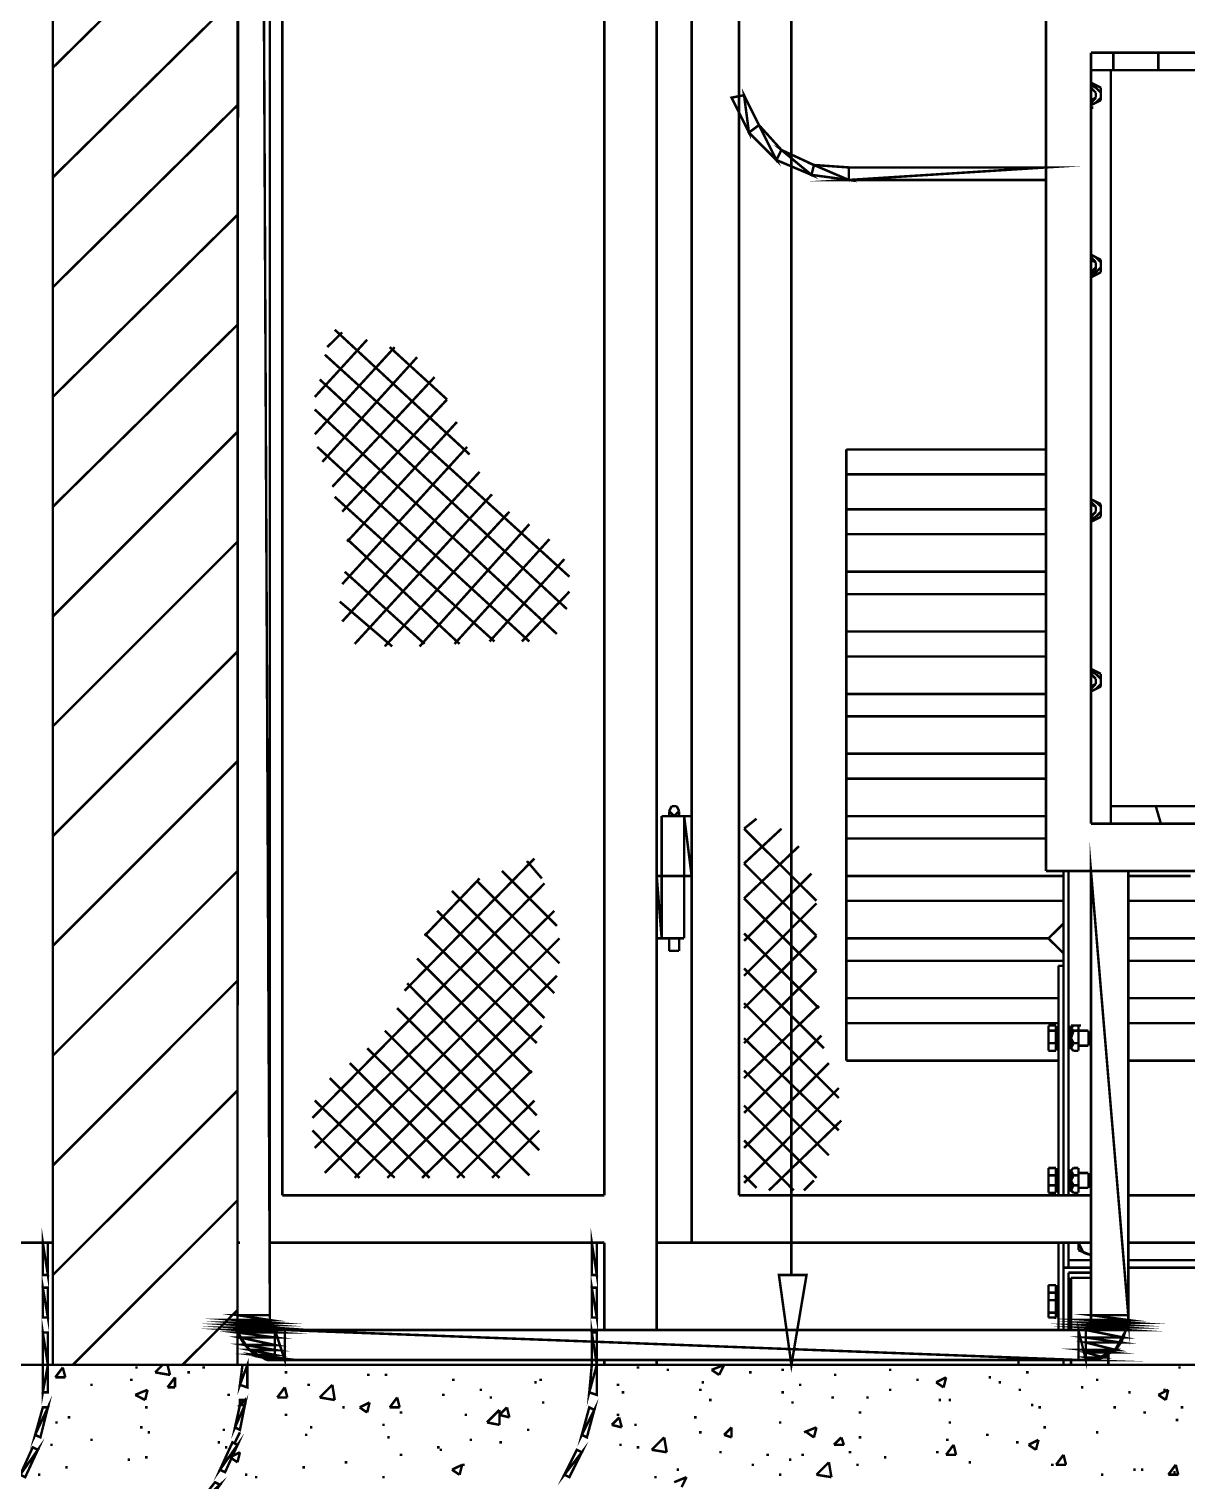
# Model space of a CAD drawing. Header units: metres. Extents: x -593 to 248, y 430 to 1024.
# Drawn here: x -242.23 to -222.55, y 566.38 to 591.05 of the extents above; entities that cross this region are included whole.
import ezdxf

# ---------------------------------------------------------------- set-up
doc = ezdxf.new("R2010")
doc.units = ezdxf.units.M
doc.header["$MEASUREMENT"] = 0
for name, color, linetype in [('C00-00-00-BLACK', 7, 'Continuous'), ('C00-00-FF', 5, 'Continuous'), ('C00-7E-FF', 150, 'Continuous'), ('C00-FF-00', 3, 'Continuous'), ('CC6-C8-CA', 254, 'Continuous'), ('CFF-00-00', 1, 'Continuous')]:
    doc.layers.add(name, color=color, linetype=linetype)

msp = doc.modelspace()

# ---------------------------------------------------------------- linework, layer by layer
at = {"layer": 'C00-00-00-BLACK', "const_width": 0.0423}
for points in [[(-241.823, 681.355), (-241.823, 568.349)], [(-238.685, 681.355), (-238.685, 568.349)], [(-238.685, 568.942), (-238.643, 680.762)], [(-238.134, 680.762), (-238.134, 569.111)], [(-238.685, 650.454), (-238.685, 568.349)], [(-231.56, 568.942), (-231.56, 605.692)], [(-230.967, 570.426), (-230.967, 605.692)], [(-232.451, 571.23), (-232.451, 604.93)], [(-230.161, 571.23), (-230.161, 604.93)], [(-237.923, 571.23), (-237.923, 596.579)], [(-241.823, 590.39), (-238.685, 593.484)], [(-241.823, 588.526), (-238.685, 591.618)], [(-224.945, 591.449), (-224.945, 576.741)], [(-224.18, 590.646), (-211.711, 590.646)], [(-224.18, 590.646), (-224.18, 577.546)], [(-223.8, 590.646), (-223.8, 590.349)], [(-223.035, 590.646), (-223.035, 590.349)], [(-224.18, 590.349), (-211.711, 590.349)], [(-223.843, 590.349), (-223.843, 577.546)], [(-224.011, 590.05), (-224.18, 590.134)], [(-224.096, 590.05), (-224.18, 590.092)], [(-224.096, 589.965), (-224.18, 590.05)], [(-224.096, 589.965), (-224.18, 590.05)], [(-224.18, 589.838), (-224.096, 589.881)], [(-224.18, 589.795), (-224.096, 589.881)], [(-224.011, 589.965), (-224.096, 590.05)], [(-224.096, 589.881), (-224.096, 589.965)], [(-224.096, 589.881), (-224.096, 589.965)], [(-224.096, 589.795), (-224.011, 589.881)], [(-224.011, 589.838), (-224.011, 590.05)], [(-224.011, 589.881), (-224.011, 589.965)], [(-241.823, 586.66), (-238.685, 589.754)], [(-224.18, 589.754), (-224.011, 589.838)], [(-224.18, 589.754), (-224.096, 589.795)], [(-224.18, 589.711), (-224.139, 589.711)], [(-241.823, 584.796), (-238.685, 587.888)], [(-224.096, 587.169), (-224.18, 587.212)], [(-224.011, 587.126), (-224.18, 587.212)], [(-224.096, 587.083), (-224.18, 587.169)], [(-224.096, 587.083), (-224.18, 587.126)], [(-224.011, 587.083), (-224.096, 587.169)], [(-224.011, 586.915), (-224.011, 587.126)], [(-224.18, 586.915), (-224.096, 586.999)], [(-224.18, 586.915), (-224.096, 586.957)], [(-224.18, 586.873), (-224.096, 586.915)], [(-224.18, 586.83), (-224.011, 586.915)], [(-224.096, 586.957), (-224.096, 587.083)], [(-224.096, 586.999), (-224.096, 587.083)], [(-224.096, 586.915), (-224.011, 586.999)], [(-224.011, 586.999), (-224.011, 587.083)], [(-241.823, 582.93), (-238.685, 586.023)], [(-237.159, 585.642), (-236.905, 585.895)], [(-234.74, 583.819), (-237.032, 585.938)], [(-237.371, 584.796), (-236.481, 585.769)], [(-237.371, 584.16), (-236.013, 585.642)], [(-237.243, 583.692), (-235.632, 585.472)], [(-233.044, 581.742), (-237.201, 585.515)], [(-235.123, 584.753), (-236.097, 585.642)], [(-233.086, 581.192), (-237.286, 585.092)], [(-237.073, 583.269), (-235.335, 585.133)], [(-236.905, 582.846), (-235.123, 584.753)], [(-233.256, 580.768), (-237.371, 584.583)], [(-241.823, 581.064), (-238.685, 584.203)], [(-236.82, 582.337), (-234.955, 584.371)], [(-233.725, 580.641), (-237.328, 583.946)], [(-236.905, 581.615), (-234.783, 583.946)], [(-224.945, 583.904), (-228.338, 583.904)], [(-228.338, 583.904), (-228.338, 573.519)], [(-236.905, 580.98), (-234.571, 583.523)], [(-234.317, 580.641), (-237.032, 583.099)], [(-236.693, 580.599), (-234.36, 583.142)], [(-224.096, 583.014), (-224.18, 583.057)], [(-224.011, 582.973), (-224.18, 583.057)], [(-224.096, 582.93), (-224.18, 583.014)], [(-224.096, 582.93), (-224.18, 582.973)], [(-224.011, 582.93), (-224.096, 583.014)], [(-224.011, 582.76), (-224.011, 582.973)], [(-236.182, 580.557), (-234.064, 582.846)], [(-224.18, 582.76), (-224.096, 582.846)], [(-224.18, 582.76), (-224.096, 582.846)], [(-224.18, 582.718), (-224.096, 582.76)], [(-224.18, 582.676), (-224.011, 582.76)], [(-224.096, 582.846), (-224.096, 582.93)], [(-224.096, 582.846), (-224.096, 582.93)], [(-224.096, 582.76), (-224.011, 582.846)], [(-224.011, 582.846), (-224.011, 582.93)], [(-235.589, 580.557), (-233.725, 582.634)], [(-241.823, 579.2), (-238.685, 582.337)], [(-234.91, 580.599), (-236.82, 582.38)], [(-234.996, 580.599), (-233.383, 582.38)], [(-234.401, 580.641), (-233.129, 582.041)], [(-235.505, 580.599), (-236.862, 581.826)], [(-233.851, 580.641), (-233.044, 581.488)], [(-236.055, 580.557), (-236.947, 581.319)], [(-241.823, 577.334), (-238.685, 580.471)], [(-224.011, 580.091), (-224.18, 580.175)], [(-224.096, 580.091), (-224.18, 580.134)], [(-224.096, 580.004), (-224.18, 580.091)], [(-224.096, 580.004), (-224.18, 580.091)], [(-224.011, 580.004), (-224.096, 580.091)], [(-224.096, 579.919), (-224.096, 580.004)], [(-224.096, 579.919), (-224.096, 580.004)], [(-224.011, 579.876), (-224.011, 580.091)], [(-224.011, 579.919), (-224.011, 580.004)], [(-224.18, 579.835), (-224.096, 579.919)], [(-224.18, 579.876), (-224.096, 579.919)], [(-224.18, 579.792), (-224.011, 579.876)], [(-224.18, 579.792), (-224.096, 579.835)], [(-224.096, 579.835), (-224.011, 579.919)], [(-241.823, 575.469), (-238.685, 578.607)], [(-231.306, 577.842), (-231.349, 577.757)], [(-231.349, 577.673), (-231.349, 577.757)], [(-231.349, 577.757), (-231.306, 577.716)], [(-231.263, 577.842), (-231.306, 577.842)], [(-231.221, 577.842), (-231.263, 577.842)], [(-231.179, 577.757), (-231.221, 577.842)], [(-231.221, 577.716), (-231.179, 577.757)], [(-231.179, 577.673), (-231.179, 577.757)], [(-223.843, 577.842), (-212.009, 577.842)], [(-222.992, 577.546), (-223.078, 577.842)], [(-231.476, 575.596), (-231.476, 577.673)], [(-231.476, 577.673), (-230.967, 577.673)], [(-231.306, 577.716), (-231.263, 577.673)], [(-231.263, 577.673), (-231.221, 577.716)], [(-231.094, 575.596), (-231.094, 577.673)], [(-231.094, 577.673), (-231.094, 576.657)], [(-230.967, 576.657), (-231.094, 577.673)], [(-231.094, 577.673), (-230.967, 577.673)], [(-230.967, 576.657), (-231.094, 577.673)], [(-230.967, 577.673), (-230.967, 576.657)], [(-230.076, 577.46), (-229.863, 577.63)], [(-224.18, 577.546), (-211.711, 577.546)], [(-230.076, 577.46), (-228.845, 576.234)], [(-230.076, 576.868), (-229.44, 577.46)], [(-230.076, 576.275), (-229.141, 577.164)], [(-235.844, 574.707), (-233.639, 576.953)], [(-233.512, 576.614), (-233.766, 576.91)], [(-230.076, 576.868), (-228.845, 575.639)], [(-241.823, 573.603), (-238.685, 576.741)], [(-237.412, 572.545), (-233.468, 576.53)], [(-235.505, 575.639), (-234.571, 576.614)], [(-233.213, 575.173), (-234.613, 576.571)], [(-233.256, 575.807), (-234.19, 576.741)], [(-231.56, 576.657), (-230.967, 576.657)], [(-231.56, 576.657), (-231.56, 575.596)], [(-231.476, 575.596), (-231.56, 576.657)], [(-231.56, 576.657), (-231.476, 576.657)], [(-231.476, 575.596), (-231.56, 576.657)], [(-231.476, 576.657), (-231.476, 575.596)], [(-231.094, 576.657), (-230.967, 576.657)], [(-230.076, 575.553), (-228.93, 576.698)], [(-224.945, 576.741), (-210.907, 576.741)], [(-224.646, 576.741), (-224.646, 571.23)], [(-224.562, 571.23), (-224.562, 576.741)], [(-223.546, 569.068), (-223.546, 576.741), (-224.18, 576.741), (-224.18, 569.068)], [(-222.485, 576.657), (-223.546, 576.657)], [(-233.299, 574.664), (-235.039, 576.402)], [(-230.076, 576.275), (-228.845, 575.045)], [(-237.371, 572.036), (-233.299, 576.065)], [(-233.468, 574.241), (-235.293, 576.065)], [(-230.076, 574.961), (-228.845, 576.191)], [(-224.902, 575.596), (-224.646, 575.85)], [(-237.201, 571.611), (-233.213, 575.596)], [(-233.598, 573.816), (-235.505, 575.68)], [(-231.56, 575.596), (-231.094, 575.596)], [(-231.56, 575.596), (-231.476, 575.596)], [(-231.349, 575.596), (-231.349, 575.384)], [(-231.179, 575.596), (-231.179, 575.384)], [(-230.076, 575.68), (-228.804, 574.411)], [(-230.076, 574.411), (-228.845, 575.639)], [(-224.646, 575.341), (-224.902, 575.596)], [(-231.349, 575.384), (-231.179, 575.384)], [(-233.682, 573.307), (-235.632, 575.257)], [(-230.076, 575.087), (-228.718, 573.73)], [(-230.076, 573.816), (-228.845, 575.045)], [(-224.646, 575.13), (-224.732, 575.13)], [(-224.732, 575.13), (-224.732, 571.23)], [(-241.823, 571.737), (-238.685, 574.877)], [(-236.693, 571.527), (-233.256, 574.961)], [(-233.598, 572.588), (-235.801, 574.834)], [(-233.555, 571.995), (-235.971, 574.411)], [(-230.076, 574.495), (-228.465, 572.884)], [(-230.076, 573.223), (-228.804, 574.452)], [(-236.14, 571.527), (-233.512, 574.115)], [(-224.902, 574.115), (-224.773, 574.115)], [(-224.902, 574.115), (-224.902, 573.73)], [(-224.902, 574.115), (-224.861, 574.115)], [(-224.902, 574.115), (-224.902, 574.072)], [(-224.902, 574.072), (-224.902, 574.029)], [(-224.773, 574.115), (-224.773, 573.687)], [(-224.773, 574.072), (-224.732, 574.072)], [(-224.519, 574.072), (-224.562, 574.072)], [(-224.477, 574.115), (-224.519, 574.072)], [(-224.477, 574.115), (-224.519, 574.115)], [(-224.519, 573.73), (-224.519, 574.115)], [(-224.519, 574.072), (-224.477, 574.029)], [(-224.393, 574.115), (-224.477, 574.115)], [(-224.393, 573.73), (-224.393, 574.115)], [(-224.393, 574.072), (-224.393, 574.115)], [(-224.393, 574.115), (-224.35, 574.115)], [(-224.393, 574.029), (-224.393, 574.072)], [(-233.725, 571.569), (-236.182, 574.029)], [(-230.076, 572.629), (-228.761, 573.945)], [(-230.076, 573.9), (-228.465, 572.333)], [(-224.773, 574.029), (-224.902, 574.029)], [(-224.902, 574.029), (-224.902, 573.9)], [(-224.902, 573.9), (-224.902, 573.816)], [(-224.773, 573.816), (-224.902, 573.816)], [(-224.902, 573.816), (-224.902, 573.73)], [(-224.477, 574.029), (-224.519, 573.9)], [(-224.519, 573.9), (-224.477, 573.816)], [(-224.477, 573.816), (-224.519, 573.73)], [(-224.477, 574.029), (-224.393, 574.029)], [(-224.477, 573.816), (-224.393, 573.816)], [(-224.393, 573.9), (-224.393, 574.029)], [(-224.393, 574.029), (-224.223, 574.029)], [(-224.393, 573.816), (-224.393, 573.9)], [(-224.393, 573.73), (-224.393, 573.816)], [(-224.223, 574.029), (-224.223, 573.773)], [(-234.232, 571.527), (-236.481, 573.73)], [(-224.902, 573.73), (-224.902, 573.687)], [(-224.902, 573.687), (-224.902, 573.73)], [(-224.902, 573.687), (-224.773, 573.687)], [(-224.773, 573.73), (-224.732, 573.73)], [(-224.519, 573.73), (-224.562, 573.73)], [(-224.519, 573.73), (-224.477, 573.687)], [(-224.477, 573.687), (-224.519, 573.73)], [(-224.393, 573.687), (-224.477, 573.687)], [(-224.393, 573.773), (-224.223, 573.773)], [(-224.393, 573.73), (-224.393, 573.687)], [(-224.393, 573.687), (-224.393, 573.73)], [(-234.824, 571.527), (-236.777, 573.477)], [(-235.548, 571.527), (-233.682, 573.35)], [(-230.076, 572.036), (-228.634, 573.477)], [(-230.076, 573.35), (-228.634, 571.91)], [(-224.732, 573.519), (-228.338, 573.519)], [(-223.546, 573.519), (-212.009, 573.519)], [(-235.42, 571.527), (-237.116, 573.223)], [(-241.823, 569.876), (-238.685, 573.011)], [(-236.013, 571.527), (-237.371, 572.841)], [(-234.955, 571.527), (-233.639, 572.841)], [(-230.076, 571.441), (-228.465, 573.054)], [(-230.076, 572.757), (-228.845, 571.527)], [(-236.609, 571.527), (-237.412, 572.333)], [(-234.36, 571.527), (-233.555, 572.333)], [(-229.653, 571.314), (-228.422, 572.502)], [(-230.076, 572.165), (-229.23, 571.314)], [(-224.902, 571.696), (-224.773, 571.696)], [(-224.902, 571.653), (-224.902, 571.696)], [(-224.902, 571.696), (-224.902, 571.653)], [(-224.902, 571.653), (-224.902, 571.569)], [(-224.902, 571.653), (-224.902, 571.314)], [(-224.773, 571.696), (-224.773, 571.273)], [(-224.773, 571.653), (-224.732, 571.653)], [(-224.519, 571.653), (-224.562, 571.653)], [(-224.477, 571.696), (-224.519, 571.653)], [(-224.477, 571.696), (-224.519, 571.653)], [(-224.519, 571.653), (-224.477, 571.569)], [(-224.519, 571.314), (-224.519, 571.653)], [(-224.393, 571.696), (-224.477, 571.696)], [(-224.393, 571.696), (-224.393, 571.653)], [(-224.393, 571.653), (-224.393, 571.696)], [(-224.393, 571.569), (-224.393, 571.653)], [(-224.393, 571.314), (-224.393, 571.653)], [(-224.393, 571.611), (-224.223, 571.611)], [(-224.223, 571.611), (-224.223, 571.357)], [(-230.076, 571.569), (-229.863, 571.357)], [(-229.057, 571.314), (-228.888, 571.484)], [(-224.773, 571.569), (-224.902, 571.569)], [(-224.902, 571.569), (-224.902, 571.484)], [(-224.902, 571.484), (-224.902, 571.4)], [(-224.773, 571.4), (-224.902, 571.4)], [(-224.902, 571.4), (-224.902, 571.314)], [(-224.477, 571.569), (-224.519, 571.484)], [(-224.519, 571.484), (-224.477, 571.4)], [(-224.477, 571.4), (-224.519, 571.314)], [(-224.477, 571.569), (-224.393, 571.569)], [(-224.477, 571.4), (-224.393, 571.4)], [(-224.393, 571.484), (-224.393, 571.569)], [(-224.393, 571.4), (-224.393, 571.484)], [(-224.393, 571.314), (-224.393, 571.4)], [(-224.393, 571.357), (-224.223, 571.357)], [(-241.484, 568.349), (-238.685, 571.145)], [(-237.923, 571.23), (-232.451, 571.23)], [(-230.161, 571.23), (-224.18, 571.23)], [(-224.902, 571.314), (-224.902, 571.273)], [(-224.902, 571.273), (-224.902, 571.314)], [(-224.902, 571.273), (-224.773, 571.273)], [(-224.773, 571.314), (-224.732, 571.314)], [(-224.519, 571.314), (-224.562, 571.314)], [(-224.477, 571.273), (-224.519, 571.314)], [(-224.519, 571.314), (-224.477, 571.273)], [(-224.393, 571.273), (-224.477, 571.273)], [(-224.393, 571.273), (-224.393, 571.314)], [(-224.393, 571.273), (-224.393, 571.314)], [(-223.546, 571.23), (-198.99, 571.23)], [(-241.823, 570.426), (-250.348, 570.426)], [(-238.685, 570.426), (-238.643, 570.426)], [(-238.685, 570.426), (-238.643, 570.426)], [(-238.134, 570.426), (-232.451, 570.426)], [(-232.451, 570.426), (-238.134, 570.426)], [(-232.451, 568.942), (-232.451, 570.426)], [(-231.56, 570.426), (-224.18, 570.426)], [(-224.18, 570.426), (-231.56, 570.426)], [(-224.732, 570.426), (-224.732, 568.942)], [(-224.646, 570.426), (-224.646, 568.942)], [(-224.562, 570.426), (-224.562, 570.002)], [(-224.393, 570.426), (-224.35, 570.341)], [(-224.393, 570.426), (-224.393, 570.299)], [(-223.546, 570.426), (-198.225, 570.426)], [(-198.225, 570.426), (-223.546, 570.426)], [(-224.562, 570.129), (-224.18, 570.129)], [(-224.393, 570.299), (-224.18, 570.215)], [(-224.35, 570.341), (-224.307, 570.256)], [(-224.307, 570.256), (-224.18, 570.215)], [(-223.546, 570.129), (-211.33, 570.129)], [(-224.646, 570.002), (-224.18, 570.002)], [(-224.562, 569.917), (-224.562, 568.942)], [(-224.562, 569.917), (-224.18, 569.917)], [(-223.546, 570.002), (-211.245, 570.002)], [(-224.902, 569.704), (-224.902, 569.661)], [(-224.902, 569.704), (-224.902, 569.661)], [(-224.902, 569.704), (-224.773, 569.704)], [(-224.902, 569.661), (-224.902, 569.534)], [(-224.902, 569.661), (-224.902, 569.577)], [(-224.773, 569.704), (-224.773, 569.28)], [(-224.773, 569.661), (-224.732, 569.661)], [(-224.519, 569.83), (-224.519, 568.942)], [(-224.519, 569.83), (-224.18, 569.83)], [(-224.902, 569.577), (-224.902, 569.491)], [(-224.902, 569.577), (-224.902, 569.534)], [(-224.902, 569.577), (-224.773, 569.577)], [(-224.902, 569.577), (-224.902, 569.534)], [(-224.773, 569.577), (-224.902, 569.577)], [(-224.902, 569.534), (-224.902, 569.154)], [(-224.902, 569.491), (-224.902, 569.45)], [(-224.902, 569.491), (-224.902, 569.322)], [(-224.773, 569.45), (-224.902, 569.45)], [(-224.902, 569.45), (-224.902, 569.365)], [(-224.902, 569.365), (-224.902, 569.238)], [(-224.773, 569.577), (-224.773, 569.154)], [(-224.773, 569.534), (-224.732, 569.534)], [(-239.62, 568.349), (-238.685, 569.28)], [(-224.902, 569.238), (-224.902, 569.195)], [(-224.773, 569.238), (-224.902, 569.238)], [(-224.902, 569.195), (-224.902, 569.154)], [(-224.902, 569.154), (-224.861, 569.154)], [(-224.902, 569.154), (-224.773, 569.154)], [(-224.773, 569.195), (-224.732, 569.195)], [(-224.18, 569.195), (-223.546, 569.195)], [(-238.685, 568.942), (-238.665, 568.878), (-238.49, 568.609), (-238.209, 568.444), (-238.134, 568.433)], [(-238.685, 568.942), (-238.685, 568.942), (-238.685, 568.899), (-238.685, 568.899)], [(-238.134, 569.111), (-238.134, 569.079), (-238.039, 568.984), (-238.008, 568.984)], [(-238.05, 568.942), (-238.05, 568.433)], [(-238.008, 568.942), (-224.266, 568.942)], [(-237.881, 568.942), (-237.881, 568.433)], [(-224.646, 568.942), (-224.732, 568.942)], [(-224.646, 568.942), (-224.562, 568.942)], [(-224.393, 568.942), (-224.35, 568.942)], [(-224.266, 568.942), (-224.256, 568.953), (-224.18, 569.039), (-224.18, 569.068)], [(-224.266, 568.942), (-224.223, 568.942)], [(-224.223, 568.433), (-224.107, 568.433), (-223.759, 568.624), (-223.558, 568.984), (-223.546, 569.068)], [(-224.18, 569.111), (-223.546, 569.111)], [(-224.223, 568.433), (-238.177, 568.433)], [(-232.451, 568.349), (-232.451, 568.433)], [(-231.56, 568.349), (-231.56, 568.433)], [(-225.411, 568.349), (-225.411, 568.433)], [(-225.411, 568.433), (-224.732, 568.433)], [(-224.646, 568.433), (-224.646, 568.349)], [(-224.519, 568.433), (-224.519, 568.349)], [(-223.884, 568.518), (-223.884, 568.349)], [(-191.992, 568.349), (-282.284, 568.349)], [(-241.781, 568.137), (-241.654, 568.306)], [(-241.781, 568.137), (-241.611, 568.137)], [(-241.611, 568.137), (-241.654, 568.306)], [(-240.68, 568.349), (-240.636, 568.349)], [(-240.423, 568.306), (-240.381, 568.306)], [(-240.084, 568.222), (-239.958, 568.349)], [(-240.084, 568.222), (-239.831, 568.179)], [(-239.831, 568.179), (-239.874, 568.349)], [(-239.874, 567.967), (-239.747, 568.137)], [(-239.747, 567.967), (-239.747, 568.137)], [(-239.535, 568.222), (-239.492, 568.222)], [(-239.281, 568.306), (-239.238, 568.306)], [(-237.881, 568.222), (-237.838, 568.222)], [(-236.481, 568.179), (-236.439, 568.179)], [(-236.182, 568.179), (-236.14, 568.179)], [(-231.899, 568.306), (-231.856, 568.306)], [(-231.39, 568.264), (-231.349, 568.264)], [(-231.306, 568.349), (-231.263, 568.349)], [(-230.628, 568.264), (-230.415, 568.349)], [(-230.628, 568.264), (-230.498, 568.179)], [(-230.498, 568.179), (-230.415, 568.349)], [(-229.992, 568.222), (-229.949, 568.222)], [(-229.44, 568.264), (-229.399, 568.264)], [(-228.549, 568.179), (-228.507, 568.179)], [(-227.615, 568.264), (-227.573, 568.264)], [(-226.811, 568.053), (-226.642, 568.137)], [(-226.684, 567.967), (-226.642, 568.137)], [(-225.919, 568.137), (-225.877, 568.137)], [(-225.284, 568.222), (-225.241, 568.222)], [(-224.266, 568.349), (-224.223, 568.349)], [(-222.696, 568.306), (-222.653, 568.306)], [(-241.188, 568.01), (-241.145, 568.01)], [(-240.509, 568.095), (-240.466, 568.095)], [(-240.423, 567.84), (-240.213, 567.926)], [(-240.254, 567.753), (-240.213, 567.926)], [(-239.874, 567.967), (-239.747, 567.967)], [(-238.008, 567.796), (-237.881, 567.967)], [(-237.838, 567.796), (-237.881, 567.967)], [(-237.498, 568.01), (-237.455, 568.01)], [(-237.286, 567.796), (-237.073, 568.01)], [(-237.032, 567.753), (-237.073, 568.01)], [(-235.039, 568.095), (-234.996, 568.095)], [(-234.571, 567.926), (-234.528, 567.926)], [(-233.639, 568.053), (-233.598, 568.053)], [(-233.555, 568.095), (-233.512, 568.095)], [(-232.241, 568.01), (-232.198, 568.01)], [(-232.155, 567.883), (-232.112, 567.883)], [(-230.84, 567.926), (-230.798, 567.926)], [(-230.798, 568.053), (-230.756, 568.053)], [(-229.44, 567.883), (-229.399, 567.883)], [(-229.141, 568.01), (-229.1, 568.01)], [(-227.615, 567.926), (-227.573, 567.926)], [(-227.15, 568.095), (-227.107, 568.095)], [(-226.811, 568.053), (-226.684, 567.967)], [(-225.75, 568.053), (-225.707, 568.053)], [(-225.411, 567.926), (-225.368, 567.926)], [(-224.35, 567.967), (-224.307, 567.967)], [(-224.096, 568.095), (-224.054, 568.095)], [(-223.546, 567.883), (-223.504, 567.883)], [(-223.035, 567.84), (-222.866, 567.926)], [(-222.951, 567.926), (-222.908, 567.926)], [(-222.908, 567.753), (-222.866, 567.926)], [(-240.423, 567.84), (-240.254, 567.753)], [(-238.855, 567.84), (-238.812, 567.84)], [(-238.008, 567.796), (-237.838, 567.796)], [(-237.286, 567.796), (-237.032, 567.753)], [(-236.609, 567.627), (-236.439, 567.711)], [(-236.481, 567.541), (-236.439, 567.711)], [(-236.097, 567.627), (-235.971, 567.796)], [(-235.928, 567.627), (-235.971, 567.796)], [(-235.209, 567.84), (-235.166, 567.84)], [(-234.401, 567.796), (-234.36, 567.796)], [(-233.512, 567.711), (-233.468, 567.711)], [(-230.671, 567.753), (-230.628, 567.753)], [(-229.271, 567.711), (-229.23, 567.711)], [(-228.591, 567.796), (-228.549, 567.796)], [(-227.999, 567.796), (-227.956, 567.796)], [(-226.768, 567.753), (-226.726, 567.753)], [(-226.599, 567.753), (-226.556, 567.753)], [(-225.2, 567.668), (-225.157, 567.668)], [(-223.035, 567.84), (-222.908, 567.753)], [(-241.57, 567.457), (-241.527, 567.457)], [(-240.254, 567.627), (-240.213, 567.627)], [(-237.881, 567.5), (-237.838, 567.5)], [(-236.905, 567.627), (-236.862, 567.627)], [(-236.609, 567.627), (-236.481, 567.541)], [(-236.097, 567.627), (-235.928, 567.627)], [(-235.928, 567.541), (-235.885, 567.541)], [(-234.824, 567.5), (-234.783, 567.5)], [(-234.444, 567.372), (-234.232, 567.584)], [(-234.232, 567.5), (-234.105, 567.627)], [(-234.232, 567.33), (-234.232, 567.584)], [(-234.232, 567.5), (-234.064, 567.457)], [(-234.064, 567.457), (-234.105, 567.627)], [(-232.324, 567.33), (-232.198, 567.457)], [(-232.241, 567.5), (-232.198, 567.5)], [(-232.155, 567.288), (-232.198, 567.457)], [(-230.924, 567.457), (-230.883, 567.457)], [(-228.126, 567.541), (-228.083, 567.541)], [(-225.072, 567.627), (-225.03, 567.627)], [(-223.8, 567.627), (-223.757, 567.627)], [(-223.289, 567.541), (-223.247, 567.541)], [(-222.739, 567.414), (-222.696, 567.414)], [(-222.653, 567.627), (-222.612, 567.627)], [(-241.781, 567.372), (-241.738, 567.372)], [(-240.339, 567.288), (-240.297, 567.288)], [(-240.213, 567.204), (-240.17, 567.204)], [(-238.939, 567.245), (-238.896, 567.245)], [(-237.539, 567.161), (-237.498, 567.161)], [(-237.539, 567.161), (-237.498, 567.161)], [(-237.455, 567.288), (-237.412, 567.288)], [(-236.224, 567.33), (-236.182, 567.33)], [(-234.444, 567.372), (-234.232, 567.33)], [(-233.766, 567.245), (-233.725, 567.245)], [(-232.324, 567.33), (-232.155, 567.288)], [(-231.941, 567.33), (-231.899, 567.33)], [(-230.84, 567.204), (-230.798, 567.204)], [(-230.415, 567.161), (-230.288, 567.288)], [(-230.415, 567.161), (-230.288, 567.118)], [(-230.288, 567.118), (-230.288, 567.288)], [(-229.483, 567.372), (-229.44, 567.372)], [(-229.057, 567.204), (-228.845, 567.288)], [(-229.014, 567.204), (-228.888, 567.118)], [(-228.888, 567.118), (-228.845, 567.288)], [(-226.599, 567.372), (-226.556, 567.372)], [(-225.961, 567.161), (-225.919, 567.161)], [(-224.988, 567.288), (-224.945, 567.288)], [(-224.096, 567.204), (-224.054, 567.204)], [(-241.866, 566.991), (-241.823, 566.991)], [(-241.188, 567.075), (-241.145, 567.075)], [(-239.024, 567.034), (-238.982, 567.034)], [(-238.896, 566.949), (-238.855, 566.949)], [(-236.14, 567.118), (-236.097, 567.118)], [(-235.293, 566.949), (-235.251, 566.949)], [(-235.251, 566.907), (-235.209, 566.907)], [(-234.74, 567.075), (-234.698, 567.075)], [(-234.232, 567.034), (-234.19, 567.034)], [(-232.198, 566.991), (-232.155, 566.991)], [(-231.899, 566.949), (-231.856, 566.949)], [(-231.645, 566.907), (-231.433, 567.118)], [(-231.645, 566.907), (-231.39, 566.865)], [(-231.39, 566.865), (-231.433, 567.118)], [(-228.549, 566.991), (-228.422, 567.118)], [(-228.549, 566.991), (-228.379, 566.991)], [(-228.379, 566.991), (-228.422, 567.118)], [(-228.126, 567.118), (-228.083, 567.118)], [(-226.642, 567.075), (-226.599, 567.075)], [(-226.642, 566.822), (-226.515, 566.991)], [(-226.472, 566.822), (-226.515, 566.991)], [(-225.454, 567.034), (-225.411, 567.034)], [(-225.241, 566.991), (-225.072, 567.075)], [(-225.241, 566.991), (-225.115, 566.907)], [(-225.115, 566.907), (-225.072, 567.075)], [(-240.55, 566.738), (-240.509, 566.738)], [(-240.254, 566.779), (-240.213, 566.779)], [(-238.812, 566.779), (-238.643, 566.865)], [(-238.812, 566.779), (-238.685, 566.695)], [(-238.685, 566.695), (-238.643, 566.865)], [(-236.862, 566.695), (-236.82, 566.695)], [(-235.928, 566.822), (-235.885, 566.822)], [(-235.039, 566.568), (-234.867, 566.652)], [(-234.91, 566.483), (-234.867, 566.652)], [(-234.867, 566.652), (-234.824, 566.652)], [(-230.498, 566.865), (-230.457, 566.865)], [(-229.949, 566.652), (-229.906, 566.652)], [(-229.695, 566.822), (-229.653, 566.822)], [(-229.314, 566.738), (-229.271, 566.738)], [(-229.1, 566.822), (-229.057, 566.822)], [(-228.845, 566.483), (-228.634, 566.695)], [(-228.591, 566.442), (-228.634, 566.695)], [(-228.295, 566.865), (-228.252, 566.865)], [(-228.168, 566.652), (-228.126, 566.652)], [(-227.7, 566.779), (-227.657, 566.779)], [(-226.811, 566.865), (-226.768, 566.865)], [(-226.642, 566.822), (-226.472, 566.822)], [(-226.258, 566.695), (-226.216, 566.695)], [(-224.861, 566.652), (-224.816, 566.652)], [(-224.773, 566.652), (-224.646, 566.822)], [(-224.773, 566.652), (-224.605, 566.652)], [(-224.605, 566.652), (-224.646, 566.822)], [(-222.866, 566.483), (-222.739, 566.652)], [(-222.696, 566.483), (-222.739, 566.652)], [(-242.077, 566.483), (-242.034, 566.483)], [(-241.611, 566.61), (-241.57, 566.61)], [(-238.559, 566.483), (-238.516, 566.483)], [(-238.389, 566.442), (-238.346, 566.442)], [(-237.582, 566.61), (-237.539, 566.61)], [(-236.224, 566.442), (-236.182, 566.442)], [(-235.039, 566.568), (-234.91, 566.483)], [(-231.602, 566.442), (-231.56, 566.442)], [(-231.263, 566.356), (-231.053, 566.442)], [(-231.221, 566.568), (-231.179, 566.568)], [(-231.137, 566.272), (-231.053, 566.442)], [(-229.483, 566.483), (-229.44, 566.483)], [(-228.845, 566.483), (-228.591, 566.442)], [(-224.011, 566.483), (-223.97, 566.483)], [(-223.461, 566.568), (-223.418, 566.568)], [(-223.331, 566.568), (-223.289, 566.568)], [(-222.866, 566.483), (-222.696, 566.483)], [(-222.781, 566.526), (-222.739, 566.526)]]:
    msp.add_lwpolyline(points, dxfattribs=at)
at = {"layer": 'C00-00-FF', "const_width": 0.0423}
msp.add_lwpolyline([(-238.643, 567.204), (-238.727, 567.034)], dxfattribs=at)
at = {"layer": 'C00-7E-FF', "const_width": 0.0423}
for points in [[(-229.271, 569.876), (-229.271, 593.484)], [(-229.736, 568.349), (-229.695, 568.349)]]:
    msp.add_lwpolyline(points, dxfattribs=at)
msp.add_lwpolyline([(-229.483, 569.876), (-229.014, 569.876), (-229.271, 568.349), (-229.483, 569.876)], close=True, dxfattribs=at)
at = {"layer": 'C00-7E-FF'}
msp.add_lwpolyline([(-229.483, 569.876), (-229.014, 569.876), (-229.271, 568.349), (-229.483, 569.876)], close=True, dxfattribs=at)
at = {"layer": 'C00-FF-00', "const_width": 0.0423}
for points in [[(-224.945, 583.48), (-228.338, 583.48)], [(-224.945, 582.887), (-228.338, 582.887)], [(-224.945, 582.464), (-228.338, 582.464)], [(-224.945, 581.826), (-228.338, 581.826)], [(-224.945, 581.446), (-228.338, 581.446)], [(-224.945, 580.81), (-228.338, 580.81)], [(-224.945, 580.387), (-228.338, 580.387)], [(-224.945, 579.749), (-228.338, 579.749)], [(-224.945, 579.369), (-228.338, 579.369)], [(-228.338, 578.734), (-224.945, 578.734)], [(-224.945, 578.311), (-228.338, 578.311)], [(-224.945, 577.673), (-228.338, 577.673)], [(-224.945, 577.292), (-228.338, 577.292)], [(-224.646, 576.657), (-228.338, 576.657)], [(-224.646, 576.234), (-228.338, 576.234)], [(-212.009, 576.234), (-223.546, 576.234)], [(-224.902, 575.596), (-228.338, 575.596)], [(-212.009, 575.596), (-223.546, 575.596)], [(-224.646, 575.214), (-228.338, 575.214)], [(-212.009, 575.214), (-223.546, 575.214)], [(-224.732, 574.58), (-228.338, 574.58)], [(-212.009, 574.58), (-223.546, 574.58)], [(-224.732, 574.156), (-228.338, 574.156)], [(-212.009, 574.156), (-223.546, 574.156)], [(-241.993, 570.426), (-241.907, 570.426)], [(-232.663, 570.426), (-232.578, 570.426)], [(-238.77, 567.034), (-238.685, 566.991)]]:
    msp.add_lwpolyline(points, dxfattribs=at)
for points in [[(-241.993, 569.876), (-241.907, 569.876), (-241.993, 570.426), (-241.993, 569.876)], [(-232.663, 569.876), (-232.578, 569.876), (-232.663, 570.426), (-232.663, 569.876)], [(-241.907, 569.876), (-241.993, 570.426), (-241.907, 570.426), (-241.907, 569.876)], [(-232.578, 569.876), (-232.663, 570.426), (-232.578, 570.426), (-232.578, 569.876)], [(-241.993, 569.154), (-241.907, 569.154), (-241.993, 569.661), (-241.993, 569.154)], [(-232.663, 569.154), (-232.578, 569.154), (-232.663, 569.661), (-232.663, 569.154)], [(-241.907, 569.154), (-241.993, 569.661), (-241.907, 569.661), (-241.907, 569.154)], [(-232.578, 569.154), (-232.663, 569.661), (-232.578, 569.661), (-232.578, 569.154)], [(-241.993, 568.349), (-241.907, 568.349), (-241.993, 568.899), (-241.993, 568.349)], [(-232.663, 568.349), (-232.578, 568.349), (-232.663, 568.899), (-232.663, 568.349)], [(-241.907, 568.349), (-241.993, 568.899), (-241.907, 568.899), (-241.907, 568.349)], [(-232.578, 568.349), (-232.663, 568.899), (-232.578, 568.899), (-232.578, 568.349)], [(-241.907, 567.883), (-241.993, 567.883), (-241.907, 568.349), (-241.907, 567.883)], [(-238.516, 567.967), (-238.643, 568.01), (-238.516, 568.349), (-238.516, 567.967)], [(-232.578, 567.84), (-232.706, 567.883), (-232.578, 568.349), (-232.578, 567.84)], [(-241.993, 567.883), (-241.907, 568.349), (-241.993, 568.349), (-241.993, 567.883)], [(-238.643, 568.01), (-238.516, 568.349), (-238.6, 568.349), (-238.643, 568.01)], [(-232.706, 567.883), (-232.578, 568.349), (-232.663, 568.349), (-232.706, 567.883)], [(-242.034, 567.118), (-242.123, 567.161), (-241.907, 567.627), (-242.034, 567.118)], [(-238.727, 567.288), (-238.559, 567.668), (-238.643, 567.668), (-238.727, 567.288)], [(-238.643, 567.245), (-238.727, 567.288), (-238.559, 567.668), (-238.643, 567.245)], [(-238.559, 567.668), (-238.643, 567.668), (-238.559, 567.753), (-238.559, 567.668)], [(-238.643, 567.668), (-238.559, 567.753), (-238.643, 567.753), (-238.643, 567.668)], [(-232.833, 567.161), (-232.621, 567.584), (-232.706, 567.627), (-232.833, 567.161)], [(-232.747, 567.118), (-232.833, 567.161), (-232.621, 567.584), (-232.747, 567.118)], [(-242.123, 567.161), (-241.907, 567.627), (-241.993, 567.627), (-242.123, 567.161)], [(-238.896, 566.526), (-238.982, 566.568), (-238.683, 566.991), (-238.896, 566.526)], [(-242.376, 566.483), (-242.077, 566.907), (-242.165, 566.949), (-242.376, 566.483)], [(-242.292, 566.442), (-242.376, 566.483), (-242.077, 566.907), (-242.292, 566.442)], [(-238.982, 566.568), (-238.683, 566.991), (-238.77, 567.034), (-238.982, 566.568)], [(-233.129, 566.483), (-232.833, 566.865), (-232.917, 566.907), (-233.129, 566.483)], [(-233.044, 566.442), (-233.129, 566.483), (-232.833, 566.865), (-233.044, 566.442)], [(-239.281, 565.89), (-239.365, 565.976), (-238.982, 566.313), (-239.281, 565.89)], [(-239.365, 565.976), (-238.982, 566.313), (-239.066, 566.356), (-239.365, 565.976)]]:
    msp.add_lwpolyline(points, close=True, dxfattribs=at)
at = {"layer": 'C00-FF-00'}
for points in [[(-241.993, 569.876), (-241.907, 569.876), (-241.993, 570.426), (-241.993, 569.876)], [(-241.907, 569.876), (-241.993, 570.426), (-241.907, 570.426), (-241.907, 569.876)], [(-232.663, 569.876), (-232.578, 569.876), (-232.663, 570.426), (-232.663, 569.876)], [(-232.578, 569.876), (-232.663, 570.426), (-232.578, 570.426), (-232.578, 569.876)], [(-241.993, 569.154), (-241.907, 569.154), (-241.993, 569.661), (-241.993, 569.154)], [(-241.907, 569.154), (-241.993, 569.661), (-241.907, 569.661), (-241.907, 569.154)], [(-232.663, 569.154), (-232.578, 569.154), (-232.663, 569.661), (-232.663, 569.154)], [(-232.578, 569.154), (-232.663, 569.661), (-232.578, 569.661), (-232.578, 569.154)], [(-241.993, 568.349), (-241.907, 568.349), (-241.993, 568.899), (-241.993, 568.349)], [(-241.907, 568.349), (-241.993, 568.899), (-241.907, 568.899), (-241.907, 568.349)], [(-232.663, 568.349), (-232.578, 568.349), (-232.663, 568.899), (-232.663, 568.349)], [(-232.578, 568.349), (-232.663, 568.899), (-232.578, 568.899), (-232.578, 568.349)], [(-241.907, 567.883), (-241.993, 567.883), (-241.907, 568.349), (-241.907, 567.883)], [(-241.993, 567.883), (-241.907, 568.349), (-241.993, 568.349), (-241.993, 567.883)], [(-238.516, 567.967), (-238.643, 568.01), (-238.516, 568.349), (-238.516, 567.967)], [(-238.643, 568.01), (-238.516, 568.349), (-238.6, 568.349), (-238.643, 568.01)], [(-232.578, 567.84), (-232.706, 567.883), (-232.578, 568.349), (-232.578, 567.84)], [(-232.706, 567.883), (-232.578, 568.349), (-232.663, 568.349), (-232.706, 567.883)], [(-238.643, 567.245), (-238.727, 567.288), (-238.559, 567.668), (-238.643, 567.245)], [(-238.727, 567.288), (-238.559, 567.668), (-238.643, 567.668), (-238.727, 567.288)], [(-238.559, 567.668), (-238.643, 567.668), (-238.559, 567.753), (-238.559, 567.668)], [(-238.643, 567.668), (-238.559, 567.753), (-238.643, 567.753), (-238.643, 567.668)], [(-242.034, 567.118), (-242.123, 567.161), (-241.907, 567.627), (-242.034, 567.118)], [(-242.123, 567.161), (-241.907, 567.627), (-241.993, 567.627), (-242.123, 567.161)], [(-232.833, 567.161), (-232.621, 567.584), (-232.706, 567.627), (-232.833, 567.161)], [(-232.747, 567.118), (-232.833, 567.161), (-232.621, 567.584), (-232.747, 567.118)], [(-242.376, 566.483), (-242.077, 566.907), (-242.165, 566.949), (-242.376, 566.483)], [(-238.982, 566.568), (-238.683, 566.991), (-238.77, 567.034), (-238.982, 566.568)], [(-238.896, 566.526), (-238.982, 566.568), (-238.683, 566.991), (-238.896, 566.526)], [(-242.292, 566.442), (-242.376, 566.483), (-242.077, 566.907), (-242.292, 566.442)], [(-233.129, 566.483), (-232.833, 566.865), (-232.917, 566.907), (-233.129, 566.483)], [(-233.044, 566.442), (-233.129, 566.483), (-232.833, 566.865), (-233.044, 566.442)]]:
    msp.add_lwpolyline(points, close=True, dxfattribs=at)
at = {"layer": 'CC6-C8-CA', "const_width": 0.0423}
for points in [[(-238.643, 680.762), (-238.134, 569.195), (-238.685, 569.195), (-238.643, 680.762)], [(-238.134, 680.762), (-238.643, 680.762), (-238.134, 569.195), (-238.134, 680.762)], [(-224.18, 576.741), (-223.546, 569.195), (-224.18, 569.195), (-224.18, 576.741)], [(-223.546, 576.741), (-224.18, 576.741), (-223.546, 569.195), (-223.546, 576.741)], [(-238.134, 569.195), (-238.685, 569.195), (-238.134, 569.111), (-238.134, 569.195)], [(-238.685, 569.195), (-238.134, 569.111), (-238.685, 569.111), (-238.685, 569.195)], [(-223.546, 569.195), (-224.18, 569.195), (-223.546, 569.111), (-223.546, 569.195)], [(-224.18, 569.195), (-223.546, 569.111), (-224.18, 569.111), (-224.18, 569.195)], [(-238.05, 568.984), (-238.685, 568.984), (-238.05, 568.942), (-238.05, 568.984)], [(-238.05, 568.942), (-238.685, 568.942), (-238.05, 568.899), (-238.05, 568.942)], [(-238.134, 569.026), (-238.685, 569.026), (-238.093, 568.984), (-238.134, 569.026)], [(-238.134, 569.068), (-238.685, 569.068), (-238.134, 569.026), (-238.134, 569.068)], [(-238.134, 569.111), (-238.685, 569.111), (-238.134, 569.068), (-238.134, 569.111)], [(-238.05, 568.899), (-238.685, 568.899), (-238.05, 568.815), (-238.05, 568.899)], [(-224.393, 568.942), (-237.881, 568.942), (-224.393, 568.433), (-224.393, 568.942)], [(-238.685, 568.899), (-238.05, 568.815), (-238.643, 568.815), (-238.685, 568.899)], [(-238.685, 569.111), (-238.134, 569.068), (-238.685, 569.068), (-238.685, 569.111)], [(-238.685, 569.068), (-238.134, 569.026), (-238.685, 569.026), (-238.685, 569.068)], [(-238.685, 569.026), (-238.093, 568.984), (-238.685, 568.984), (-238.685, 569.026)], [(-238.134, 569.026), (-238.685, 569.026), (-238.134, 569.026)], [(-238.685, 569.026), (-238.134, 569.026), (-238.093, 569.026), (-238.685, 569.026)], [(-238.685, 568.984), (-238.05, 568.942), (-238.685, 568.942), (-238.685, 568.984)], [(-238.093, 568.984), (-238.685, 568.984), (-238.093, 568.984)], [(-238.685, 568.984), (-238.093, 568.984), (-238.05, 568.984), (-238.685, 568.984)], [(-238.05, 568.984), (-238.008, 568.984), (-238.685, 568.984), (-238.05, 568.984)], [(-238.05, 568.984), (-238.685, 568.984), (-238.093, 568.984), (-238.05, 568.984)], [(-238.685, 568.942), (-238.05, 568.899), (-238.685, 568.899), (-238.685, 568.942)], [(-238.05, 568.942), (-238.685, 568.942), (-238.05, 568.942)], [(-238.685, 568.942), (-238.05, 568.942), (-238.008, 568.942), (-238.685, 568.942)], [(-237.881, 568.942), (-238.05, 568.942), (-237.881, 568.433), (-237.881, 568.942)], [(-238.05, 568.942), (-237.881, 568.433), (-238.05, 568.433), (-238.05, 568.942)], [(-238.05, 568.942), (-238.008, 568.942), (-237.966, 568.942), (-238.05, 568.942)], [(-237.881, 568.942), (-224.393, 568.433), (-237.881, 568.433), (-237.881, 568.942)], [(-237.881, 568.942), (-224.732, 568.942), (-224.689, 568.942), (-237.881, 568.942)], [(-224.732, 568.942), (-224.689, 568.942), (-237.881, 568.942), (-224.732, 568.942)], [(-237.881, 568.942), (-224.393, 568.942), (-224.35, 568.942), (-237.881, 568.942)], [(-224.393, 568.942), (-224.35, 568.942), (-237.881, 568.942), (-224.393, 568.942)], [(-223.588, 569.026), (-224.223, 569.026), (-223.588, 568.984), (-223.588, 569.026)], [(-223.588, 568.984), (-224.223, 568.984), (-223.588, 568.942), (-223.588, 568.984)], [(-223.546, 569.111), (-224.18, 569.111), (-223.546, 569.068), (-223.546, 569.111)], [(-223.546, 569.068), (-224.18, 569.068), (-223.588, 569.026), (-223.546, 569.068)], [(-224.519, 568.942), (-224.393, 568.942), (-224.35, 568.942), (-224.519, 568.942)], [(-224.393, 568.942), (-224.35, 568.942), (-224.519, 568.942), (-224.393, 568.942)], [(-223.588, 568.942), (-224.266, 568.942), (-223.631, 568.815), (-223.588, 568.942)], [(-224.266, 568.942), (-224.393, 568.942), (-224.266, 568.433), (-224.266, 568.942)], [(-224.393, 568.942), (-224.266, 568.433), (-224.393, 568.433), (-224.393, 568.942)], [(-224.393, 568.942), (-224.266, 568.942), (-224.223, 568.942), (-224.393, 568.942)], [(-224.266, 568.942), (-224.223, 568.942), (-224.393, 568.942), (-224.266, 568.942)], [(-224.393, 568.942), (-224.266, 568.942), (-224.223, 568.942), (-224.393, 568.942)], [(-224.266, 568.942), (-224.223, 568.942), (-224.393, 568.942), (-224.266, 568.942)], [(-224.223, 568.984), (-223.588, 568.942), (-224.266, 568.942), (-224.223, 568.984)], [(-224.266, 568.942), (-223.631, 568.815), (-224.266, 568.815), (-224.266, 568.942)], [(-223.588, 568.942), (-224.266, 568.942), (-223.588, 568.942)], [(-224.266, 568.942), (-223.588, 568.942), (-223.546, 568.942), (-224.266, 568.942)], [(-224.266, 568.942), (-223.588, 568.942), (-223.546, 568.942), (-224.266, 568.942)], [(-223.588, 568.942), (-223.546, 568.942), (-224.266, 568.942), (-223.588, 568.942)], [(-224.18, 569.068), (-223.588, 569.026), (-224.223, 569.026), (-224.18, 569.068)], [(-224.223, 569.026), (-223.588, 568.984), (-224.223, 568.984), (-224.223, 569.026)], [(-223.588, 569.026), (-224.223, 569.026), (-223.588, 569.026)], [(-224.223, 569.026), (-223.588, 569.026), (-223.546, 569.026), (-224.223, 569.026)], [(-223.588, 568.984), (-224.223, 568.984), (-223.588, 568.984)], [(-224.223, 568.984), (-223.588, 568.984), (-223.546, 568.984), (-224.223, 568.984)], [(-224.18, 569.111), (-223.546, 569.068), (-224.18, 569.068), (-224.18, 569.111)], [(-223.546, 569.068), (-224.18, 569.068), (-223.546, 569.068)], [(-224.18, 569.068), (-223.546, 569.068), (-223.504, 569.068), (-224.18, 569.068)], [(-238.05, 568.815), (-238.643, 568.815), (-238.05, 568.688), (-238.05, 568.815)], [(-238.05, 568.688), (-238.559, 568.688), (-238.05, 568.603), (-238.05, 568.688)], [(-238.643, 568.815), (-238.05, 568.688), (-238.559, 568.688), (-238.643, 568.815)], [(-238.559, 568.688), (-238.05, 568.603), (-238.473, 568.603), (-238.559, 568.688)], [(-223.631, 568.815), (-224.266, 568.815), (-223.673, 568.729), (-223.631, 568.815)], [(-223.673, 568.729), (-224.266, 568.729), (-223.757, 568.603), (-223.673, 568.729)], [(-224.266, 568.815), (-223.673, 568.729), (-224.266, 568.729), (-224.266, 568.815)], [(-224.266, 568.729), (-223.757, 568.603), (-224.266, 568.603), (-224.266, 568.729)], [(-238.05, 568.518), (-238.389, 568.518), (-238.05, 568.476), (-238.05, 568.518)], [(-238.05, 568.603), (-238.473, 568.603), (-238.05, 568.518), (-238.05, 568.603)], [(-238.389, 568.518), (-238.05, 568.476), (-238.262, 568.476), (-238.389, 568.518)], [(-238.473, 568.603), (-238.05, 568.518), (-238.389, 568.518), (-238.473, 568.603)], [(-238.05, 568.476), (-238.262, 568.476), (-238.05, 568.433), (-238.05, 568.476)], [(-238.262, 568.476), (-238.05, 568.433), (-238.177, 568.433), (-238.262, 568.476)], [(-237.881, 568.433), (-224.393, 568.433), (-224.35, 568.433), (-237.881, 568.433)], [(-224.393, 568.433), (-224.35, 568.433), (-237.881, 568.433), (-224.393, 568.433)], [(-223.757, 568.603), (-224.266, 568.603), (-223.843, 568.561), (-223.757, 568.603)], [(-223.97, 568.476), (-224.266, 568.476), (-224.096, 568.433), (-223.97, 568.476)], [(-223.843, 568.561), (-224.266, 568.561), (-223.97, 568.476), (-223.843, 568.561)], [(-224.393, 568.433), (-224.266, 568.433), (-224.223, 568.433), (-224.393, 568.433)], [(-224.266, 568.433), (-224.223, 568.433), (-224.393, 568.433), (-224.266, 568.433)], [(-224.266, 568.603), (-223.843, 568.561), (-224.266, 568.561), (-224.266, 568.603)], [(-224.266, 568.561), (-223.97, 568.476), (-224.266, 568.476), (-224.266, 568.561)], [(-224.266, 568.476), (-224.096, 568.433), (-224.266, 568.433), (-224.266, 568.476)], [(-224.223, 568.433), (-224.18, 568.433), (-224.266, 568.433), (-224.223, 568.433)], [(-224.223, 568.433), (-224.266, 568.433), (-224.096, 568.433), (-224.223, 568.433)]]:
    msp.add_lwpolyline(points, close=True, dxfattribs=at)
at = {"layer": 'CC6-C8-CA'}
for points in [[(-238.643, 680.762), (-238.134, 569.195), (-238.685, 569.195), (-238.643, 680.762)], [(-238.134, 680.762), (-238.643, 680.762), (-238.134, 569.195), (-238.134, 680.762)], [(-223.546, 576.741), (-224.18, 576.741), (-223.546, 569.195), (-223.546, 576.741)], [(-224.18, 576.741), (-223.546, 569.195), (-224.18, 569.195), (-224.18, 576.741)], [(-238.134, 569.195), (-238.685, 569.195), (-238.134, 569.111), (-238.134, 569.195)], [(-238.685, 569.195), (-238.134, 569.111), (-238.685, 569.111), (-238.685, 569.195)], [(-223.546, 569.195), (-224.18, 569.195), (-223.546, 569.111), (-223.546, 569.195)], [(-224.18, 569.195), (-223.546, 569.111), (-224.18, 569.111), (-224.18, 569.195)], [(-238.134, 569.111), (-238.685, 569.111), (-238.134, 569.068), (-238.134, 569.111)], [(-238.685, 569.111), (-238.134, 569.068), (-238.685, 569.068), (-238.685, 569.111)], [(-238.134, 569.068), (-238.685, 569.068), (-238.134, 569.026), (-238.134, 569.068)], [(-238.685, 569.068), (-238.134, 569.026), (-238.685, 569.026), (-238.685, 569.068)], [(-238.134, 569.026), (-238.685, 569.026), (-238.134, 569.026)], [(-238.685, 569.026), (-238.134, 569.026), (-238.093, 569.026), (-238.685, 569.026)], [(-238.134, 569.026), (-238.685, 569.026), (-238.093, 568.984), (-238.134, 569.026)], [(-238.685, 569.026), (-238.093, 568.984), (-238.685, 568.984), (-238.685, 569.026)], [(-238.093, 568.984), (-238.685, 568.984), (-238.093, 568.984)], [(-238.685, 568.984), (-238.093, 568.984), (-238.05, 568.984), (-238.685, 568.984)], [(-238.05, 568.984), (-238.008, 568.984), (-238.685, 568.984), (-238.05, 568.984)], [(-238.05, 568.984), (-238.685, 568.984), (-238.093, 568.984), (-238.05, 568.984)], [(-238.05, 568.984), (-238.685, 568.984), (-238.05, 568.942), (-238.05, 568.984)], [(-238.685, 568.984), (-238.05, 568.942), (-238.685, 568.942), (-238.685, 568.984)], [(-238.05, 568.942), (-238.685, 568.942), (-238.05, 568.942)], [(-238.685, 568.942), (-238.05, 568.942), (-238.008, 568.942), (-238.685, 568.942)], [(-238.05, 568.942), (-238.685, 568.942), (-238.05, 568.899), (-238.05, 568.942)], [(-238.685, 568.942), (-238.05, 568.899), (-238.685, 568.899), (-238.685, 568.942)], [(-238.05, 568.899), (-238.685, 568.899), (-238.05, 568.815), (-238.05, 568.899)], [(-238.685, 568.899), (-238.05, 568.815), (-238.643, 568.815), (-238.685, 568.899)], [(-238.05, 568.942), (-238.008, 568.942), (-237.966, 568.942), (-238.05, 568.942)], [(-237.881, 568.942), (-238.05, 568.942), (-237.881, 568.433), (-237.881, 568.942)], [(-238.05, 568.942), (-237.881, 568.433), (-238.05, 568.433), (-238.05, 568.942)], [(-237.881, 568.942), (-224.732, 568.942), (-224.689, 568.942), (-237.881, 568.942)], [(-224.732, 568.942), (-224.689, 568.942), (-237.881, 568.942), (-224.732, 568.942)], [(-237.881, 568.942), (-224.393, 568.942), (-224.35, 568.942), (-237.881, 568.942)], [(-224.393, 568.942), (-224.35, 568.942), (-237.881, 568.942), (-224.393, 568.942)], [(-224.393, 568.942), (-237.881, 568.942), (-224.393, 568.433), (-224.393, 568.942)], [(-237.881, 568.942), (-224.393, 568.433), (-237.881, 568.433), (-237.881, 568.942)], [(-224.519, 568.942), (-224.393, 568.942), (-224.35, 568.942), (-224.519, 568.942)], [(-224.393, 568.942), (-224.35, 568.942), (-224.519, 568.942), (-224.393, 568.942)], [(-224.393, 568.942), (-224.266, 568.942), (-224.223, 568.942), (-224.393, 568.942)], [(-224.266, 568.942), (-224.223, 568.942), (-224.393, 568.942), (-224.266, 568.942)], [(-224.393, 568.942), (-224.266, 568.942), (-224.223, 568.942), (-224.393, 568.942)], [(-224.266, 568.942), (-224.223, 568.942), (-224.393, 568.942), (-224.266, 568.942)], [(-224.266, 568.942), (-224.393, 568.942), (-224.266, 568.433), (-224.266, 568.942)], [(-224.393, 568.942), (-224.266, 568.433), (-224.393, 568.433), (-224.393, 568.942)], [(-224.223, 568.984), (-223.588, 568.942), (-224.266, 568.942), (-224.223, 568.984)], [(-223.588, 568.942), (-224.266, 568.942), (-223.588, 568.942)], [(-224.266, 568.942), (-223.588, 568.942), (-223.546, 568.942), (-224.266, 568.942)], [(-224.266, 568.942), (-223.588, 568.942), (-223.546, 568.942), (-224.266, 568.942)], [(-223.588, 568.942), (-223.546, 568.942), (-224.266, 568.942), (-223.588, 568.942)], [(-223.588, 568.942), (-224.266, 568.942), (-223.631, 568.815), (-223.588, 568.942)], [(-224.266, 568.942), (-223.631, 568.815), (-224.266, 568.815), (-224.266, 568.942)], [(-224.18, 569.068), (-223.588, 569.026), (-224.223, 569.026), (-224.18, 569.068)], [(-223.588, 569.026), (-224.223, 569.026), (-223.588, 569.026)], [(-224.223, 569.026), (-223.588, 569.026), (-223.546, 569.026), (-224.223, 569.026)], [(-223.588, 569.026), (-224.223, 569.026), (-223.588, 568.984), (-223.588, 569.026)], [(-224.223, 569.026), (-223.588, 568.984), (-224.223, 568.984), (-224.223, 569.026)], [(-223.588, 568.984), (-224.223, 568.984), (-223.588, 568.984)], [(-224.223, 568.984), (-223.588, 568.984), (-223.546, 568.984), (-224.223, 568.984)], [(-223.588, 568.984), (-224.223, 568.984), (-223.588, 568.942), (-223.588, 568.984)], [(-223.546, 569.111), (-224.18, 569.111), (-223.546, 569.068), (-223.546, 569.111)], [(-224.18, 569.111), (-223.546, 569.068), (-224.18, 569.068), (-224.18, 569.111)], [(-223.546, 569.068), (-224.18, 569.068), (-223.546, 569.068)], [(-224.18, 569.068), (-223.546, 569.068), (-223.504, 569.068), (-224.18, 569.068)], [(-223.546, 569.068), (-224.18, 569.068), (-223.588, 569.026), (-223.546, 569.068)], [(-238.05, 568.815), (-238.643, 568.815), (-238.05, 568.688), (-238.05, 568.815)], [(-238.643, 568.815), (-238.05, 568.688), (-238.559, 568.688), (-238.643, 568.815)], [(-238.05, 568.688), (-238.559, 568.688), (-238.05, 568.603), (-238.05, 568.688)], [(-238.559, 568.688), (-238.05, 568.603), (-238.473, 568.603), (-238.559, 568.688)], [(-223.631, 568.815), (-224.266, 568.815), (-223.673, 568.729), (-223.631, 568.815)], [(-224.266, 568.815), (-223.673, 568.729), (-224.266, 568.729), (-224.266, 568.815)], [(-223.673, 568.729), (-224.266, 568.729), (-223.757, 568.603), (-223.673, 568.729)], [(-224.266, 568.729), (-223.757, 568.603), (-224.266, 568.603), (-224.266, 568.729)], [(-238.05, 568.603), (-238.473, 568.603), (-238.05, 568.518), (-238.05, 568.603)], [(-238.473, 568.603), (-238.05, 568.518), (-238.389, 568.518), (-238.473, 568.603)], [(-238.05, 568.518), (-238.389, 568.518), (-238.05, 568.476), (-238.05, 568.518)], [(-238.389, 568.518), (-238.05, 568.476), (-238.262, 568.476), (-238.389, 568.518)], [(-238.05, 568.476), (-238.262, 568.476), (-238.05, 568.433), (-238.05, 568.476)], [(-238.262, 568.476), (-238.05, 568.433), (-238.177, 568.433), (-238.262, 568.476)], [(-237.881, 568.433), (-224.393, 568.433), (-224.35, 568.433), (-237.881, 568.433)], [(-224.393, 568.433), (-224.35, 568.433), (-237.881, 568.433), (-224.393, 568.433)], [(-224.393, 568.433), (-224.266, 568.433), (-224.223, 568.433), (-224.393, 568.433)], [(-224.266, 568.433), (-224.223, 568.433), (-224.393, 568.433), (-224.266, 568.433)], [(-223.757, 568.603), (-224.266, 568.603), (-223.843, 568.561), (-223.757, 568.603)], [(-224.266, 568.603), (-223.843, 568.561), (-224.266, 568.561), (-224.266, 568.603)], [(-223.843, 568.561), (-224.266, 568.561), (-223.97, 568.476), (-223.843, 568.561)], [(-224.266, 568.561), (-223.97, 568.476), (-224.266, 568.476), (-224.266, 568.561)], [(-223.97, 568.476), (-224.266, 568.476), (-224.096, 568.433), (-223.97, 568.476)], [(-224.266, 568.476), (-224.096, 568.433), (-224.266, 568.433), (-224.266, 568.476)], [(-224.223, 568.433), (-224.18, 568.433), (-224.266, 568.433), (-224.223, 568.433)], [(-224.223, 568.433), (-224.266, 568.433), (-224.096, 568.433), (-224.223, 568.433)]]:
    msp.add_lwpolyline(points, close=True, dxfattribs=at)
at = {"layer": 'CFF-00-00', "const_width": 0.0423}
for points in [[(-230.288, 589.881), (-230.076, 589.923), (-229.992, 589.288), (-230.288, 589.881)], [(-230.076, 589.923), (-229.992, 589.288), (-229.822, 589.415), (-230.076, 589.923)], [(-229.992, 589.288), (-229.822, 589.415), (-229.526, 588.822), (-229.992, 589.288)], [(-229.822, 589.415), (-229.526, 588.822), (-229.44, 588.992), (-229.822, 589.415)], [(-229.44, 588.992), (-228.93, 588.569), (-228.888, 588.737), (-229.44, 588.992)], [(-229.526, 588.822), (-229.44, 588.992), (-228.93, 588.569), (-229.526, 588.822)], [(-228.888, 588.737), (-228.295, 588.483), (-228.295, 588.696), (-228.888, 588.737)], [(-228.295, 588.483), (-224.945, 588.696), (-224.945, 588.483), (-228.295, 588.483)], [(-228.93, 588.569), (-228.888, 588.737), (-228.295, 588.483), (-228.93, 588.569)], [(-228.295, 588.696), (-228.295, 588.483), (-224.945, 588.696), (-228.295, 588.696)]]:
    msp.add_lwpolyline(points, close=True, dxfattribs=at)
at = {"layer": 'CFF-00-00'}
for points in [[(-230.288, 589.881), (-230.076, 589.923), (-229.992, 589.288), (-230.288, 589.881)], [(-230.076, 589.923), (-229.992, 589.288), (-229.822, 589.415), (-230.076, 589.923)], [(-229.992, 589.288), (-229.822, 589.415), (-229.526, 588.822), (-229.992, 589.288)], [(-229.822, 589.415), (-229.526, 588.822), (-229.44, 588.992), (-229.822, 589.415)], [(-229.526, 588.822), (-229.44, 588.992), (-228.93, 588.569), (-229.526, 588.822)], [(-229.44, 588.992), (-228.93, 588.569), (-228.888, 588.737), (-229.44, 588.992)], [(-228.93, 588.569), (-228.888, 588.737), (-228.295, 588.483), (-228.93, 588.569)], [(-228.888, 588.737), (-228.295, 588.483), (-228.295, 588.696), (-228.888, 588.737)], [(-228.295, 588.696), (-228.295, 588.483), (-224.945, 588.696), (-228.295, 588.696)], [(-228.295, 588.483), (-224.945, 588.696), (-224.945, 588.483), (-228.295, 588.483)]]:
    msp.add_lwpolyline(points, close=True, dxfattribs=at)

doc.saveas('drawing.dxf')
